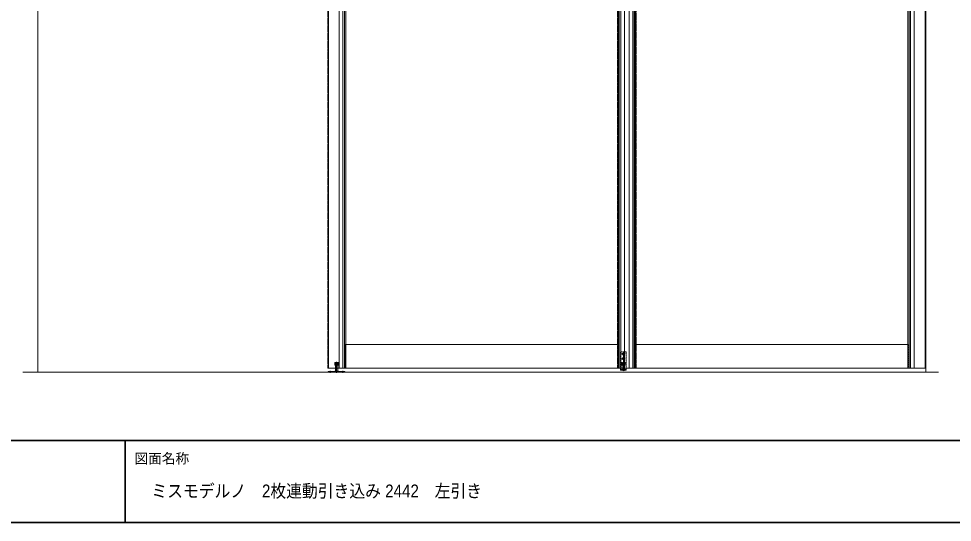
# Model space of a CAD drawing. Units: millimetres, scale not verified. Extents: x -4547 to 4547, y -2305 to 2305.
# Drawn here: x -3245 to -678, y -2099 to -713 of the extents above; entities that cross this region are included whole.
import ezdxf
from ezdxf.enums import TextEntityAlignment as Align

# ---------------------------------------------------------------- set-up
doc = ezdxf.new("R2010")
doc.units = ezdxf.units.MM
doc.header["$LTSCALE"] = 20
for name, pattern in [('USER1', [1.11, 0.71, -0.4]), ('USER2', [2.91, 1.76, -0.4, 0.35, -0.4]), ('USER3', [10.5, 8, -0.5, 0.5, -0.5, 0.5, -0.5])]:
    doc.linetypes.add(name, pattern=pattern)
doc.layers.add('0-0_1図面枠', color=7, linetype='Continuous', lineweight=20)
doc.layers.add('0-5_3一般', color=7, linetype='Continuous', lineweight=15)
doc.styles.add('ＭＳ Ｐゴシック', font='')
doc.styles.get('ＭＳ Ｐゴシック').set_extended_font_data('MS PGothic')

# ---------------------------------------------------------------- blocks, each defined once
blk = doc.blocks.new('グループ-3')
at = {"layer": '0-0_1図面枠', "lineweight": 35}
for p, q in [((-60000, -37050), (60000, -37050)), ((-32250, -37050), (-32250, -41550))]:
    blk.add_line(p, q, dxfattribs=at)
blk.add_lwpolyline([(-60000, 41550), (60000, 41550), (60000, -41550), (-60000, -41550)], close=True, dxfattribs=at)
blk = doc.blocks.new('図面枠')
at = {"layer": '0-0_1図面枠'}
blk.add_blockref('グループ-3', (0, 0), dxfattribs=at)
at = {"layer": '0-0_1図面枠', "style": 'ＭＳ Ｐゴシック'}
blk.add_text('図面名称', height=550.3, dxfattribs=at).set_placement((-31725.1, -38474.8), align=Align.BOTTOM_LEFT)
blk = doc.blocks.new('グループ-13')
at = {"layer": '0-5_3一般'}
for p, q in [((-37044, 13710), (-37044, -33290)), ((11796, -33290), (11796, 13710)), ((-20465.9, 12740), (-20465.9, -33060)), ((-20264, 12740), (-20264, -33060)), ((-20182, 12740), (-20182, -33060)), ((-5114, -31780), (-5114, 12740)), ((-5066, -33060), (-5066, 12740)), ((-4984, -33060), (-4984, 12740)), ((-4782.1, -33060), (-4782.1, 12740)), ((-4525.9, 12740), (-4525.9, -33060)), ((-4324, 12740), (-4324, -33060)), ((-4242, 12740), (-4242, -33060)), ((-4194, 12740), (-4194, -31780)), ((10874, -33060), (10874, 12740)), ((10956, -33060), (10956, 12740)), ((11157.9, -33060), (11157.9, 12740)), ((11746, 12740), (11746, -31780)), ((-20104, -9910), (-20104, -31760)), ((-5144, -31760), (-5144, -9910)), ((-4164, -9910), (-4164, -31760)), ((10796, -31760), (10796, -9910)), ((-21054, -33060), (-21054, -31780)), ((-20104, -31760), (-20104, -33060)), ((-20104, -31760), (-5144, -31760)), ((-5144, -33060), (-5144, -31760)), ((-5114, -33060), (-5114, -31780)), ((-4194, -31780), (-4194, -33060)), ((-4164, -31760), (10796, -31760)), ((-4164, -31760), (-4164, -33060)), ((10796, -33060), (10796, -31760)), ((11746, -31780), (11746, -33060)), ((-20712, -32820), (-20512, -32820)), ((-20712, -32840), (-20512, -32840)), ((-20707, -32770), (-20697, -32760)), ((-20517, -32770), (-20707, -32770)), ((-20707, -32820), (-20707, -32770)), ((-20707, -32890), (-20707, -32840)), ((-20697, -32760), (-20692, -32760)), ((-20692, -32760), (-20532, -32760)), ((-20657, -32750), (-20654.5, -32760)), ((-20567, -32750), (-20657, -32750)), ((-20567, -32750), (-20569.5, -32760)), ((-20532, -32760), (-20527, -32760)), ((-20517, -32770), (-20527, -32760)), ((-20517, -32770), (-20517, -32820)), ((-20517, -32840), (-20517, -32890)), ((-37861.1, -33290), (12496, -33290)), ((-21072, -33250), (-20152, -33250)), ((-21072, -33290), (-21072, -33250)), ((-20152, -33290), (-21072, -33290)), ((-5144, -33060), (-21054, -33060)), ((-20974, -33060), (-21054, -33060)), ((-20610, -33060), (-20974, -33060)), ((-20712, -33230), (-20712, -33250)), ((-20512, -33230), (-20712, -33230)), ((-20707, -32890), (-20697, -32900)), ((-20707, -32890), (-20517, -32890)), ((-20692, -32900), (-20697, -32900)), ((-20532, -32900), (-20692, -32900)), ((-20682, -32900), (-20682, -33230)), ((-20542, -33230), (-20682, -33230)), ((-20134, -33060), (-20610, -33060)), ((-20542, -32900), (-20542, -33230)), ((-20527, -32900), (-20532, -32900)), ((-20517, -32890), (-20527, -32900)), ((-20512, -33250), (-20512, -33230)), ((-20152, -33250), (-20152, -33290)), ((-20104, -33060), (-20134, -33060)), ((-5114, -33060), (-5144, -33060)), ((-5034, -33060), (-5114, -33060)), ((10796, -33060), (-5114, -33060)), ((-4638, -33060), (-5114, -33060)), ((-4670, -33060), (-5034, -33060)), ((-5004, -33140), (-5004, -33060)), ((-5004, -33180), (-5004, -33140)), ((-4895, -33140), (-5004, -33140)), ((-4895, -33180), (-5004, -33180)), ((-4793, -33140), (-4895, -33140)), ((-4793, -33180), (-4895, -33180)), ((-4684, -33140), (-4793, -33140)), ((-4684, -33180), (-4793, -33180)), ((-4684, -33060), (-4684, -33140)), ((-4684, -33140), (-4684, -33180)), ((-4194, -33060), (-4670, -33060)), ((-4274, -33060), (-4638, -33060)), ((-4194, -33060), (-4274, -33060)), ((-4164, -33060), (-4194, -33060)), ((10826, -33060), (10796, -33060)), ((11302, -33060), (10826, -33060)), ((11666, -33060), (11302, -33060)), ((11746, -33060), (11666, -33060))]:
    blk.add_line(p, q, dxfattribs=at)
at = {"layer": '0-5_3一般', "linetype": 'USER3'}
for p, q in [((-5164, -33060), (-5164, 12740)), ((11796, 12740), (11796, -33060)), ((-20654.5, -32760), (-20652, -32770)), ((-20652, -32770), (-20652, -32880)), ((-20569.5, -32760), (-20572, -32770)), ((-20572, -32770), (-20572, -32880)), ((-20682, -32880), (-20662, -32880)), ((-20682, -32880), (-20682, -32900)), ((-20662, -32880), (-20652, -32880)), ((-20652, -32880), (-20572, -32880)), ((-20572, -32880), (-20562, -32880)), ((-20562, -32880), (-20542, -32880)), ((-20542, -32880), (-20542, -32900)), ((-5114, -33060), (-5164, -33060)), ((11796, -33060), (11746, -33060))]:
    blk.add_line(p, q, dxfattribs=at)
at = {"layer": '0-5_3一般', "linetype": 'USER1'}
for p, q in [((-20134, -33060), (-20134, -31760)), ((-20134, -31760), (-20104, -31760)), ((-5144, -31760), (-5114, -31760)), ((-5114, -31760), (-5114, -33060)), ((-4194, -31760), (-4164, -31760)), ((-4194, -33060), (-4194, -31760)), ((10796, -31760), (10826, -31760)), ((10826, -31760), (10826, -33060)), ((-5004, -33060), (-5004, -32220)), ((-4944, -32160), (-4744, -32160)), ((-4938, -32280), (-4750, -32280)), ((-4874, -32344), (-4874, -32216)), ((-4814, -32236), (-4874, -32236)), ((-4814, -32324), (-4874, -32324)), ((-4814, -32216), (-4814, -32344)), ((-4684, -32200), (-4684, -33060)), ((-20692, -32780), (-20692, -32760)), ((-20654, -32780), (-20692, -32780)), ((-20632, -32750), (-20612, -32761.5)), ((-20612, -32761.5), (-20592, -32750)), ((-20570, -32780), (-20570, -32880)), ((-20532, -32780), (-20570, -32780)), ((-20532, -32780), (-20532, -32760)), ((-4729, -32830), (-4959, -32830)), ((-4939, -32890), (-4939, -32770)), ((-4750, -32550), (-4938, -32550)), ((-4929, -32760), (-4924, -32760)), ((-4886, -32780), (-4924, -32780)), ((-4864, -32750), (-4889, -32750)), ((-4886.5, -32760), (-4889, -32750)), ((-4884, -32770), (-4886.5, -32760)), ((-4886, -32780), (-4886, -32880)), ((-4802, -32780), (-4886, -32780)), ((-4884, -32880), (-4884, -32770)), ((-4874, -32614), (-4874, -32486)), ((-4814, -32506), (-4874, -32506)), ((-4814, -32594), (-4874, -32594)), ((-4844, -32761.5), (-4864, -32750)), ((-4844, -32640), (-4844, -32761.5)), ((-4844, -32650), (-4844, -32740)), ((-4844, -32740), (-4844, -33020)), ((-4844, -32740), (-4844, -33020)), ((-4824, -32750), (-4844, -32761.5)), ((-4844, -32761.5), (-4844, -33240)), ((-4814, -32486), (-4814, -32614)), ((-4801.5, -32760), (-4799, -32750)), ((-4749, -32770), (-4759, -32760)), ((-4749, -32770), (-4749, -32890)), ((-21012, -33290), (-21012, -33250)), ((-20912, -33250), (-20912, -33290)), ((-20712, -33270), (-20512, -33270)), ((-20712, -33290), (-20712, -33270)), ((-20692, -32880), (-20692, -32900)), ((-20654, -32880), (-20692, -32880)), ((-20662, -33270), (-20667, -33290)), ((-20662, -33230), (-20662, -33270)), ((-20662, -33230), (-20662, -33270)), ((-20570, -32880), (-20654, -32880)), ((-20532, -32880), (-20570, -32880)), ((-20562, -33270), (-20562, -33230)), ((-20562, -33270), (-20562, -33230)), ((-20532, -32880), (-20532, -32900)), ((-20512, -33270), (-20512, -33290)), ((-20312, -33290), (-20312, -33250)), ((-20212, -33250), (-20212, -33290)), ((-4939, -32890), (-4749, -32890)), ((-4939, -32890), (-4929, -32900)), ((-4914, -32880), (-4914, -32900)), ((-4914, -32880), (-4884, -32880)), ((-4914, -32900), (-4914, -33140)), ((-4774, -33140), (-4914, -33140)), ((-4894, -33180), (-4899, -33200)), ((-4899, -33200), (-4789, -33200)), ((-4895, -33140), (-4895, -33180)), ((-4894, -33140), (-4894, -33180)), ((-4884, -32880), (-4804, -32880)), ((-4844, -33182.6), (-4874, -33200)), ((-4844, -33020), (-4844, -33030)), ((-4814, -33200), (-4844, -33182.6)), ((-4804, -32880), (-4774, -32880)), ((-4794, -33180), (-4794, -33140)), ((-4789, -33200), (-4794, -33180)), ((-4793, -33140), (-4793, -33180)), ((-4774, -32880), (-4774, -32900)), ((-4774, -32900), (-4774, -33140)), ((-4759, -32900), (-4764, -32900)), ((-4749, -32890), (-4759, -32900))]:
    blk.add_line(p, q, dxfattribs=at)
at = {"layer": '0-5_3一般', "linetype": 'USER2'}
for p, q in [((-4844, -32200), (-4844, -33140)), ((-20612, -32720), (-20612, -33330)), ((-20612, -32740), (-20612, -32920)), ((-20962, -33210), (-20962, -33330)), ((-20612, -32920), (-20612, -32930)), ((-20612, -33190), (-20612, -33330)), ((-20262, -33210), (-20262, -33330))]:
    blk.add_line(p, q, dxfattribs=at)
at = {"layer": '0-5_3一般', "linetype": 'USER3'}
for points in [[(-21054, -33060), (-21104, -33060), (-21104, 12740), (-21054, 12740)], [(-4194, 12740), (-4144, 12740), (-4144, -33060), (-4194, -33060)]]:
    blk.add_lwpolyline(points, dxfattribs=at)
at = {"layer": '0-5_3一般'}
blk.add_lwpolyline([(-21054, -31780), (-21054, 12740), (-5114, 12740)], dxfattribs=at)
at = {"layer": '0-5_3一般', "linetype": 'USER2'}
for points in [[(-20497, -32830), (-20502, -32830), (-20702, -32830), (-20727, -32830)], [(-20612, -32730), (-20612, -32740), (-20612, -32920)]]:
    blk.add_lwpolyline(points, dxfattribs=at)
at = {"layer": '0-5_3一般', "linetype": 'USER1'}
for points in [[(-20570, -32780), (-20654, -32780), (-20654, -32880)], [(-4749, -32770), (-4939, -32770), (-4929, -32760)], [(-4924, -32780), (-4924, -32760), (-4764, -32760)], [(-4799, -32750), (-4824, -32750), (-4864, -32750)], [(-4804, -32880), (-4804, -32770), (-4801.5, -32760)], [(-4764, -32780), (-4802, -32780), (-4802, -32880)], [(-4764, -32780), (-4764, -32760), (-4759, -32760)], [(-20667, -33290), (-20557, -33290), (-20562, -33270)], [(-20582, -33290), (-20612, -33272.6), (-20642, -33290)], [(-4924, -32880), (-4924, -32900), (-4929, -32900)], [(-4764, -32880), (-4802, -32880), (-4886, -32880), (-4924, -32880)], [(-4764, -32880), (-4764, -32900), (-4924, -32900)]]:
    blk.add_lwpolyline(points, dxfattribs=at)
for centre, radius, start, end in [((-4944, -32220), 60, 90, 180), ((-4874, -32280), 44, 90, 270), ((-4814, -32280), 44, 270, 90), ((-4734, -32210), 51, 11.30993, 101.30993), ((-20712, -32830), 10, 0, 90), ((-20712, -32830), 10, 270, 0), ((-20512, -32830), 10, 90, 270), ((-4874, -32550), 44, 90, 270), ((-4814, -32550), 44, 270, 90)]:
    blk.add_arc(centre, radius, start, end, dxfattribs=at)
at = {"layer": '0-5_3一般'}
for centre, start, end in [((-20712, -32830), 90, 180), ((-20712, -32830), 180, 270), ((-20512, -32830), 0, 90), ((-20512, -32830), 270, 0)]:
    blk.add_arc(centre, 10, start, end, dxfattribs=at)

msp = doc.modelspace()

# ---------------------------------------------------------------- block references
at = {"layer": '0-0_1図面枠', "xscale": 0.05, "yscale": 0.05}
msp.add_blockref('図面枠', (-1340.62, -21.39), dxfattribs=at)
at = {"layer": '0-5_3一般', "xscale": 0.05, "yscale": 0.05}
msp.add_blockref('グループ-13', (-1340.62, -21.39), dxfattribs=at)

# ---------------------------------------------------------------- texts
at = {"layer": '0-0_1図面枠', "style": 'ＭＳ Ｐゴシック', "width": 0.9}
msp.add_text('ミスモデルノ\u30002枚連動引き込み 2442\u3000左引き', height=35.38, dxfattribs=at).set_placement((-2880.54, -2040.88), align=Align.BOTTOM_LEFT)

doc.saveas('drawing.dxf')
